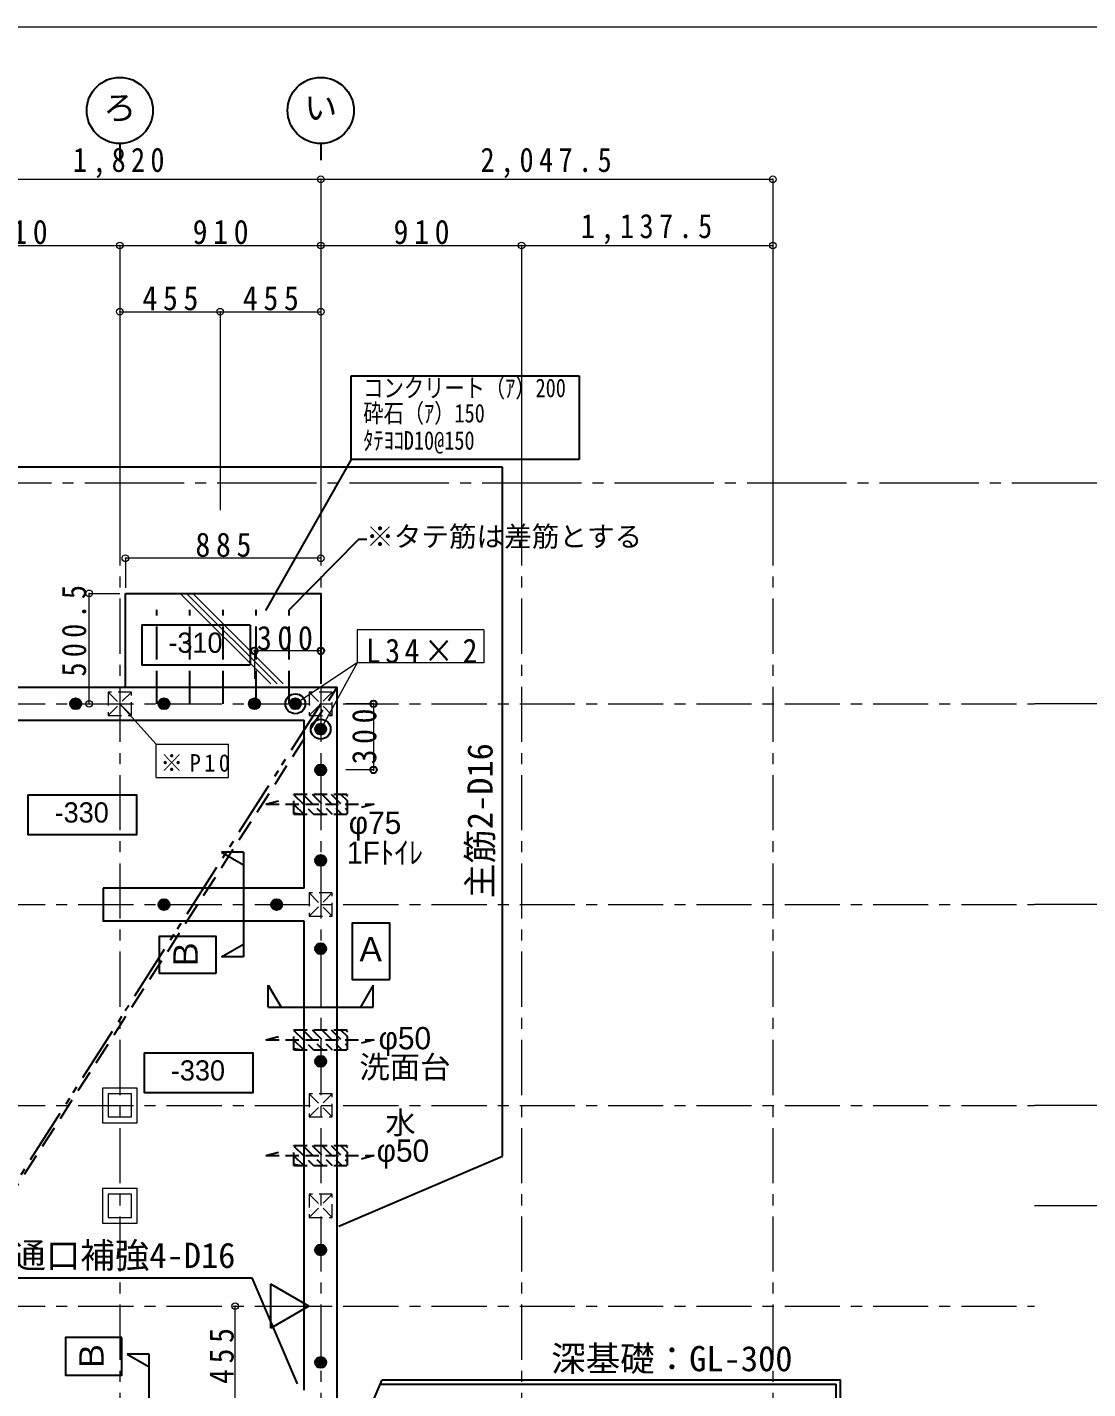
# Model space of a CAD drawing. Units: millimetres at full size. Extents: x 2062 to 26180, y 9042 to 25978.
# Drawn here: x 12367 to 17171, y 19808 to 25978 of the extents above; entities that cross this region are included whole.
import ezdxf
from ezdxf.enums import TextEntityAlignment as Align

# ---------------------------------------------------------------- set-up
doc = ezdxf.new("R2010")
doc.units = ezdxf.units.MM
doc.header["$LTSCALE"] = 50
doc.header["$PDMODE"] = 32
doc.header["$PDSIZE"] = 30
for name, pattern in [('CHAIN1', [8, 5, -1, 1, -1]), ('CHAIN2', [12, 9, -1, 1, -1]), ('DASHED1', [1.8, 1.2, -0.6]), ('DASHED2', [3, 2, -1]), ('DASHED3', [4, 3, -1]), ('DOUBLE_CHAIN1', [8.8, 5, -1, 0.6, -0.6, 0.6, -1])]:
    doc.linetypes.add(name, pattern=pattern)
for name, color, linetype, lineweight in [('8-0_意匠図より', 7, 'Continuous', 9), ('8-1_補助線', 4, 'Continuous', 9), ('8-2_柱金物記号', 1, 'Continuous', 18), ('8-3_上階柱・角ほぞ', 3, 'Continuous', 25), ('8-4_梁・大引・母屋', 6, 'Continuous', 25), ('8-5_筋交・HD・ABLT', 4, 'CHAIN2', 9), ('8-9_通り芯', 4, 'Continuous', 9), ('8-B_根太・垂木・火打', 7, 'Continuous', 25), ('8-C_文字', 3, 'Continuous', 25), ('8-D_下階柱・束', 7, 'Continuous', 9), ('8-F_記号・ﾊｯﾁ', 1, 'Continuous', 25), ('F-0_特記', 3, 'Continuous', 25), ('F-4', 3, 'DASHED3', 25), ('F-8', 7, 'Continuous', 25)]:
    doc.layers.add(name, color=color, linetype=linetype, lineweight=lineweight)
doc.styles.add('HGｺﾞｼｯｸM', font='')
doc.styles.add('ＭＳ ゴシック', font='')
doc.styles.get('HGｺﾞｼｯｸM').set_extended_font_data('HGｺﾞｼｯｸM')
doc.styles.get('ＭＳ ゴシック').set_extended_font_data('MS Gothic')

# ---------------------------------------------------------------- blocks, each defined once
blk = doc.blocks.new('120501')
at = {"layer": '8-0_意匠図より', "color": 2, "linetype": 'DASHED1', "lineweight": 25}
for p, q in [((-0.89, 251.68), (21.64, 167.58)), ((-0.89, 251.68), (-0.89, -239.3)), ((-46.46, 123.96), (-46.46, -118.29)), ((-46.46, 123.96), (44.67, 123.96)), ((-40.18, 123.96), (-46.46, 87.69)), ((41.29, 123.96), (-46.46, 36.21)), ((-1.66, 123.96), (-46.46, 79.17)), ((44.67, 123.96), (44.67, -118.29)), ((44.67, 84.38), (-46.46, -6.75)), ((44.67, 41.42), (-46.46, -49.7)), ((44.67, -1.54), (-46.46, -92.66)), ((44.67, -44.49), (-29.13, -118.29)), ((-46.46, -118.29), (44.67, -118.29)), ((44.67, -87.45), (13.83, -118.29)), ((44.67, -108.93), (35.31, -118.29)), ((-0.89, -239.3), (-19.63, -169.38))]:
    blk.add_line(p, q, dxfattribs=at)

msp = doc.modelspace()

# ---------------------------------------------------------------- hatches: boundary and pattern name
at = {"layer": '8-F_記号・ﾊｯﾁ'}
for points in [[(12611.33, 22916.04, 1), (12561.86, 22908.8, 1)], [(12611.33, 22916.04, 1), (12561.86, 22908.8, 1)], [(12611.33, 22916.04, 1), (12561.86, 22908.79, 1)], [(12611.33, 22916.04, 1), (12561.86, 22908.79, 1)], [(12611.33, 22916.04, 1), (12561.86, 22908.79, 1)], [(12611.33, 22916.04, 1), (12561.86, 22908.79, 1)], [(12611.33, 22916.04, 1), (12561.86, 22908.79, 1)], [(12611.33, 22916.04, 1), (12561.86, 22908.79, 1)], [(12961.86, 22908.8, 1), (13011.33, 22916.04, 1)], [(12961.86, 22908.8, 1), (13011.33, 22916.04, 1)], [(12961.86, 22908.79, 1), (13011.33, 22916.04, 1)], [(12961.86, 22908.79, 1), (13011.33, 22916.04, 1)], [(12961.86, 22908.79, 1), (13011.33, 22916.04, 1)], [(12961.86, 22908.79, 1), (13011.33, 22916.04, 1)], [(12961.86, 22908.79, 1), (13011.33, 22916.04, 1)], [(12961.86, 22908.79, 1), (13011.33, 22916.04, 1)], [(13409.96, 22933.54, 1), (13383.23, 22891.29, 1)], [(13409.96, 22933.54, 1), (13383.23, 22891.29, 1)], [(13409.96, 22933.54, 1), (13383.23, 22891.29, 1)], [(13597.69, 22931.54, 1), (13565.49, 22893.29, 1)], [(13597.69, 22931.54, 1), (13565.49, 22893.29, 1)], [(13597.69, 22931.54, 1), (13565.49, 22893.29, 1)], [(13694.09, 22822.29, 1), (13699.1, 22772.54, 1)], [(13694.09, 22822.29, 1), (13699.1, 22772.54, 1)], [(13694.09, 22822.29, 1), (13699.1, 22772.54, 1)], [(13694.09, 22637.29, 1), (13699.1, 22587.54, 1)], [(13694.09, 22637.29, 1), (13699.1, 22587.54, 1)], [(13694.09, 22637.29, 1), (13699.1, 22587.54, 1)], [(13700.21, 22177.68, 1), (13692.97, 22227.15, 1)], [(13700.21, 22177.68, 1), (13692.97, 22227.15, 1)], [(13700.21, 22177.68, 1), (13692.97, 22227.15, 1)], [(13700.21, 22177.68, 1), (13692.97, 22227.15, 1)], [(13700.22, 22177.68, 1), (13692.97, 22227.15, 1)], [(13700.22, 22177.68, 1), (13692.97, 22227.15, 1)], [(13700.22, 22177.68, 1), (13692.97, 22227.15, 1)], [(13700.22, 22177.68, 1), (13692.97, 22227.15, 1)], [(12961.86, 21998.8, 1), (13011.33, 22006.04, 1)], [(12961.86, 21998.8, 1), (13011.33, 22006.04, 1)], [(12961.86, 21998.79, 1), (13011.33, 22006.04, 1)], [(12961.86, 21998.79, 1), (13011.33, 22006.04, 1)], [(12961.86, 21998.79, 1), (13011.33, 22006.04, 1)], [(12961.86, 21998.79, 1), (13011.33, 22006.04, 1)], [(12961.86, 21998.79, 1), (13011.33, 22006.04, 1)], [(12961.86, 21998.79, 1), (13011.33, 22006.04, 1)], [(13521.33, 22006.04, 1), (13471.86, 21998.8, 1)], [(13521.33, 22006.04, 1), (13471.86, 21998.8, 1)], [(13521.33, 22006.04, 1), (13471.86, 21998.79, 1)], [(13521.33, 22006.04, 1), (13471.86, 21998.79, 1)], [(13521.33, 22006.04, 1), (13471.86, 21998.79, 1)], [(13521.33, 22006.04, 1), (13471.86, 21998.79, 1)], [(13521.33, 22006.04, 1), (13471.86, 21998.79, 1)], [(13521.33, 22006.04, 1), (13471.86, 21998.79, 1)], [(13692.97, 21827.15, 1), (13700.21, 21777.68, 1)], [(13692.97, 21827.15, 1), (13700.21, 21777.68, 1)], [(13692.97, 21827.15, 1), (13700.21, 21777.68, 1)], [(13692.97, 21827.15, 1), (13700.21, 21777.68, 1)], [(13692.97, 21827.15, 1), (13700.22, 21777.68, 1)], [(13692.97, 21827.15, 1), (13700.22, 21777.68, 1)], [(13692.97, 21827.15, 1), (13700.22, 21777.68, 1)], [(13692.97, 21827.15, 1), (13700.22, 21777.68, 1)], [(13700.21, 21267.68, 1), (13692.97, 21317.15, 1)], [(13700.21, 21267.68, 1), (13692.97, 21317.15, 1)], [(13700.21, 21267.68, 1), (13692.97, 21317.15, 1)], [(13700.21, 21267.68, 1), (13692.97, 21317.15, 1)], [(13700.22, 21267.68, 1), (13692.97, 21317.15, 1)], [(13700.22, 21267.68, 1), (13692.97, 21317.15, 1)], [(13700.22, 21267.68, 1), (13692.97, 21317.15, 1)], [(13700.22, 21267.68, 1), (13692.97, 21317.15, 1)], [(13692.97, 20462.15, 1), (13700.21, 20412.68, 1)], [(13692.97, 20462.15, 1), (13700.21, 20412.68, 1)], [(13692.97, 20462.15, 1), (13700.21, 20412.68, 1)], [(13692.97, 20462.15, 1), (13700.21, 20412.68, 1)], [(13692.97, 20462.15, 1), (13700.22, 20412.68, 1)], [(13692.97, 20462.15, 1), (13700.22, 20412.68, 1)], [(13692.97, 20462.15, 1), (13700.22, 20412.68, 1)], [(13692.97, 20462.15, 1), (13700.22, 20412.68, 1)], [(13700.21, 19902.68, 1), (13692.97, 19952.15, 1)], [(13700.21, 19902.68, 1), (13692.97, 19952.15, 1)], [(13700.21, 19902.68, 1), (13692.97, 19952.15, 1)], [(13700.21, 19902.68, 1), (13692.97, 19952.15, 1)], [(13700.22, 19902.68, 1), (13692.97, 19952.15, 1)], [(13700.22, 19902.68, 1), (13692.97, 19952.15, 1)], [(13700.22, 19902.68, 1), (13692.97, 19952.15, 1)], [(13700.22, 19902.68, 1), (13692.97, 19952.15, 1)]]:
    msp.add_hatch(color=256, dxfattribs=at).paths.add_polyline_path(points)

# ---------------------------------------------------------------- linework, layer by layer
at = {"layer": '8-0_意匠図より', "color": 4}
for p, q in [((11876.59, 25289.33), (13696.59, 25289.33)), ((13696.59, 25289.33), (15744.09, 25289.33)), ((11876.59, 24989.33), (12786.59, 24989.33)), ((12786.59, 24989.33), (13696.59, 24989.33)), ((13696.59, 24989.33), (14606.59, 24989.33)), ((14606.59, 24989.33), (15744.09, 24989.33)), ((12786.59, 24689.33), (13241.59, 24689.33)), ((13241.59, 24689.33), (13696.59, 24689.33)), ((13696.59, 23571.75), (12811.59, 23571.75)), ((12811.59, 23571.75), (12811.59, 23437.92)), ((12648.04, 22912.42), (12648.04, 23412.92)), ((12648.04, 23412.92), (12786.59, 23412.92)), ((13308.85, 19727.42), (13308.85, 20182.42))]:
    msp.add_line(p, q, dxfattribs=at)
at = {"layer": '8-0_意匠図より', "lineweight": 25}
for p, q in [((13833.98, 24398.22), (14867.23, 24398.22)), ((13833.98, 24018.93), (13833.98, 24398.22)), ((14867.23, 24398.22), (14867.23, 24018.93)), ((13833.98, 24018.93), (13446.48, 23335.85)), ((14867.23, 24018.93), (13833.98, 24018.93)), ((13868.22, 23657.54), (13554.09, 23337.92)), ((13778.61, 20544.59), (14519.35, 20862.33)), ((13591.5, 19830.2), (13385.31, 20310.9)), ((13771.59, 19376.46), (13974.4, 19849.26))]:
    msp.add_line(p, q, dxfattribs=at)
at = {"layer": '8-0_意匠図より', "linetype": 'DASHED2', "lineweight": 25}
msp.add_line((7251.59, 12827.42), (13771.59, 22987.42), dxfattribs=at)
at = {"layer": '8-0_意匠図より', "linetype": 'DOUBLE_CHAIN1', "lineweight": 25}
msp.add_line((13696.59, 22912.42), (7326.59, 12902.42), dxfattribs=at)
at = {"layer": '8-0_意匠図より', "color": 6, "lineweight": 25}
msp.add_line((12711.59, 22076.42), (12711.59, 21926.42), dxfattribs=at)
at = {"layer": '8-0_意匠図より'}
for p in [(13696.59, 25289.33), (15744.09, 25289.33), (12786.59, 24989.33), (13696.59, 24989.33), (14606.59, 24989.33), (15744.09, 24989.33), (12786.59, 24689.33), (13241.59, 24689.33), (13696.59, 24689.33), (12811.59, 23571.75), (13696.59, 23571.75), (12648.04, 23412.92), (12648.04, 22912.42), (13308.85, 20182.42)]:
    msp.add_point(p, dxfattribs=at)
at = {"layer": '8-2_柱金物記号'}
for p, q in [((14434.76, 23247.73), (13862.27, 23247.73)), ((13862.27, 23247.73), (13862.27, 23097.73)), ((14434.76, 23247.73), (14434.76, 23097.73)), ((13862.27, 23097.73), (13581.59, 22912.42)), ((13862.27, 23097.73), (13696.59, 22797.42)), ((14434.76, 23097.73), (13862.27, 23097.73)), ((12951.41, 22728.93), (12786.59, 22912.42)), ((12951.41, 22728.93), (13278.37, 22728.93)), ((12951.41, 22578.93), (12951.41, 22728.93)), ((13278.37, 22578.93), (13278.37, 22728.93)), ((12951.41, 22578.93), (13278.37, 22578.93))]:
    msp.add_line(p, q, dxfattribs=at)
at = {"layer": '8-2_柱金物記号', "color": 3, "lineweight": 25}
for p, q in [((13643.09, 20182.42), (13469.89, 20282.42)), ((13469.89, 20082.42), (13469.89, 20282.42)), ((13643.09, 20182.42), (13469.89, 20082.42))]:
    msp.add_line(p, q, dxfattribs=at)
at = {"layer": '8-2_柱金物記号', "color": 6}
msp.add_line((13469.89, 20182.42), (13748.32, 20182.42), dxfattribs=at)
at = {"layer": '8-3_上階柱・角ほぞ'}
for p, q in [((12811.59, 22987.42), (12811.59, 23412.92)), ((13377.21, 23268.69), (13377.21, 23088.38)), ((13377.21, 23268.69), (13377.21, 23088.38)), ((13377.21, 23268.69), (13377.21, 23088.38)), ((13377.21, 23268.69), (13377.21, 23088.38)), ((12885.86, 23088.38), (13377.21, 23088.38)), ((12885.86, 23088.38), (13377.21, 23088.38)), ((12370.67, 22499.34), (12370.67, 22319.03)), ((12370.67, 22499.34), (12370.67, 22319.03)), ((12370.67, 22499.34), (12370.67, 22319.03)), ((12370.67, 22499.34), (12370.67, 22319.03)), ((12862.02, 22319.03), (12370.67, 22319.03)), ((12862.02, 22319.03), (12370.67, 22319.03)), ((12897.12, 21330.14), (12897.12, 21149.83)), ((12897.12, 21330.14), (12897.12, 21149.83)), ((12897.12, 21330.14), (12897.12, 21149.83)), ((12897.12, 21330.14), (12897.12, 21149.83)), ((13388.47, 21149.83), (12897.12, 21149.83)), ((13388.47, 21149.83), (12897.12, 21149.83))]:
    msp.add_line(p, q, dxfattribs=at)
at = {"layer": '8-3_上階柱・角ほぞ', "color": 2, "linetype": 'DASHED1', "lineweight": 18}
for p, q in [((12734.09, 22859.92), (12839.09, 22964.92)), ((12734.09, 22964.92), (12839.09, 22859.92)), ((13644.09, 22859.92), (13749.09, 22964.92)), ((13644.09, 22964.92), (13749.09, 22859.92)), ((13644.09, 21949.92), (13749.09, 22054.92)), ((13644.09, 22054.92), (13749.09, 21949.92)), ((13644.09, 21039.92), (13749.09, 21144.92)), ((13644.09, 21144.92), (13749.09, 21039.92)), ((13644.09, 20584.92), (13749.09, 20689.92)), ((13644.09, 20689.92), (13749.09, 20584.92))]:
    msp.add_line(p, q, dxfattribs=at)
at = {"layer": '8-3_上階柱・角ほぞ'}
for points in [[(12811.59, 23412.92), (13696.59, 23412.92), (13696.59, 23002.92)], [(13377.21, 23268.69), (12885.86, 23268.69), (12885.86, 23088.38), (13377.21, 23088.38)], [(13377.21, 23268.69), (12885.86, 23268.69), (12885.86, 23088.38)], [(13377.21, 23268.69), (12885.86, 23268.69), (12885.86, 23088.38), (13377.21, 23088.38)], [(13377.21, 23268.69), (12885.86, 23268.69), (12885.86, 23088.38)], [(12370.67, 22499.34), (12862.02, 22499.34), (12862.02, 22319.03), (12370.67, 22319.03)], [(12370.67, 22499.34), (12862.02, 22499.34), (12862.02, 22319.03)], [(12370.67, 22499.34), (12862.02, 22499.34), (12862.02, 22319.03), (12370.67, 22319.03)], [(12370.67, 22499.34), (12862.02, 22499.34), (12862.02, 22319.03)], [(12897.12, 21330.14), (13388.47, 21330.14), (13388.47, 21149.83), (12897.12, 21149.83)], [(12897.12, 21330.14), (13388.47, 21330.14), (13388.47, 21149.83)], [(12897.12, 21330.14), (13388.47, 21330.14), (13388.47, 21149.83), (12897.12, 21149.83)], [(12897.12, 21330.14), (13388.47, 21330.14), (13388.47, 21149.83)]]:
    msp.add_lwpolyline(points, dxfattribs=at)
at = {"layer": '8-3_上階柱・角ほぞ', "color": 2, "linetype": 'DASHED1', "lineweight": 18}
for points in [[(12839.09, 22859.92), (12839.09, 22964.92), (12734.09, 22964.92), (12734.09, 22859.92)], [(13749.09, 22859.92), (13749.09, 22964.92), (13644.09, 22964.92), (13644.09, 22859.92)], [(13749.09, 21949.92), (13749.09, 22054.92), (13644.09, 22054.92), (13644.09, 21949.92)], [(13749.09, 21039.92), (13749.09, 21144.92), (13644.09, 21144.92), (13644.09, 21039.92)], [(13749.09, 20584.92), (13749.09, 20689.92), (13644.09, 20689.92), (13644.09, 20584.92)]]:
    msp.add_lwpolyline(points, close=True, dxfattribs=at)
at = {"layer": '8-4_梁・大引・母屋', "color": 4, "lineweight": 9}
for p, q in [((13470.53, 23002.92), (13060.53, 23412.92)), ((13498.81, 23002.92), (13088.81, 23412.92)), ((13527.1, 23002.92), (13117.1, 23412.92)), ((13696.59, 23151.83), (13396.59, 23151.83)), ((13936, 22912.42), (13936, 22612.42))]:
    msp.add_line(p, q, dxfattribs=at)
at = {"layer": '8-4_梁・大引・母屋'}
for p, q in [((7251.59, 22987.42), (13771.59, 22987.42)), ((11951.59, 22837.42), (13621.59, 22837.42)), ((13621.59, 22077.42), (13621.59, 22837.42)), ((13621.59, 22077.42), (12711.59, 22077.42)), ((13621.59, 21927.42), (12711.59, 21927.42)), ((13621.59, 19802.42), (13621.59, 21927.42))]:
    msp.add_line(p, q, dxfattribs=at)
msp.add_lwpolyline([(15819.09, 19347.42), (13771.59, 19347.42), (13771.59, 22987.42)], dxfattribs=at)
at = {"layer": '8-4_梁・大引・母屋', "color": 7}
for p in [(13396.59, 23151.83), (13696.59, 23151.83), (13936, 22912.42), (13936, 22612.42)]:
    msp.add_point(p, dxfattribs=at)
at = {"layer": '8-5_筋交・HD・ABLT'}
msp.add_line((19077.42, 23912.42), (6327.5, 23912.42), dxfattribs=at)
at = {"layer": '8-9_通り芯', "linetype": 'CHAIN1'}
for p, q in [((12786.59, 23789.33), (12786.59, 11909.02)), ((13696.59, 23789.33), (13696.59, 11909.02)), ((14606.59, 23789.33), (14606.59, 11909.02)), ((15744.09, 23789.33), (15744.09, 11909.02)), ((6198.23, 22912.42), (16929.53, 22912.42)), ((6198.23, 22002.42), (16929.53, 22002.42)), ((6198.23, 21092.42), (16929.53, 21092.42)), ((6198.23, 20182.42), (16929.53, 20182.42))]:
    msp.add_line(p, q, dxfattribs=at)
at = {"layer": '8-B_根太・垂木・火打'}
for p, q in [((14519.35, 23984.94), (6504.67, 23984.94)), ((14519.35, 20862.33), (14519.35, 23984.94)), ((11263.34, 20310.9), (13385.31, 20310.9)), ((13965.82, 19829.26), (16030.68, 19829.26)), ((13974.4, 19849.26), (16050.68, 19849.26)), ((16030.68, 18715.57), (16030.68, 19829.26)), ((16050.68, 18695.57), (16050.68, 19849.26))]:
    msp.add_line(p, q, dxfattribs=at)
at = {"layer": '8-C_文字'}
for p, q in [((13246.44, 22239.92), (13346.44, 22182.18)), ((13346.44, 22239.92), (13246.44, 22239.92)), ((13346.44, 22239.92), (13346.44, 21764.92)), ((13246.44, 21764.92), (13346.44, 21822.65)), ((13346.44, 21764.92), (13246.44, 21764.92)), ((13459.09, 21637.86), (13516.83, 21537.86)), ((13459.09, 21537.86), (13459.09, 21637.86)), ((13934.09, 21637.86), (13876.36, 21537.86)), ((13934.09, 21537.86), (13934.09, 21637.86)), ((13459.09, 21537.86), (13934.09, 21537.86)), ((12820.21, 19964.92), (12920.21, 19907.18)), ((12920.21, 19964.92), (12820.21, 19964.92)), ((12920.21, 19489.92), (12920.21, 19964.92))]:
    msp.add_line(p, q, dxfattribs=at)
at = {"layer": '8-C_文字', "color": 7}
for points in [[(14009.09, 21662.83), (14009.09, 21917.83), (13839.09, 21917.83), (13839.09, 21662.83)], [(13221.47, 21689.92), (12966.47, 21689.92), (12966.47, 21859.92), (13221.47, 21859.92)], [(12795.24, 20039.92), (12540.24, 20039.92), (12540.24, 19869.92), (12795.24, 19869.92)]]:
    msp.add_lwpolyline(points, close=True, dxfattribs=at)
at = {"layer": '8-D_下階柱・束'}
for points in [[(12865.34, 21013.67), (12865.34, 21171.17), (12707.84, 21171.17), (12707.84, 21013.67)], [(12839.09, 21039.92), (12839.09, 21144.92), (12734.09, 21144.92), (12734.09, 21039.92)], [(12865.34, 20558.67), (12865.34, 20716.17), (12707.84, 20716.17), (12707.84, 20558.67)], [(12839.09, 20584.92), (12839.09, 20689.92), (12734.09, 20689.92), (12734.09, 20584.92)]]:
    msp.add_lwpolyline(points, close=True, dxfattribs=at)
at = {"layer": '8-F_記号・ﾊｯﾁ', "color": 4, "lineweight": 9}
for p, q in [((13396.59, 23151.83), (13396.59, 23026.21)), ((13696.59, 23151.83), (13696.59, 23026.21)), ((13936, 22912.42), (13810.39, 22912.42)), ((13936, 22612.42), (13810.39, 22612.42))]:
    msp.add_line(p, q, dxfattribs=at)
at = {"layer": '8-F_記号・ﾊｯﾁ'}
for centre, radius in [((13581.59, 22912.42), 45), ((12586.59, 22912.42), 25), ((12586.59, 22912.42), 25), ((12586.59, 22912.42), 25), ((12586.59, 22912.42), 25), ((12586.59, 22912.42), 25), ((12586.59, 22912.42), 25), ((12586.59, 22912.42), 25), ((12586.59, 22912.42), 25), ((12986.59, 22912.42), 25), ((12986.59, 22912.42), 25), ((12986.59, 22912.42), 25), ((12986.59, 22912.42), 25), ((12986.59, 22912.42), 25), ((12986.59, 22912.42), 25), ((12986.59, 22912.42), 25), ((12986.59, 22912.42), 25), ((13396.59, 22912.42), 25), ((13396.59, 22912.42), 25), ((13396.59, 22912.42), 25), ((13581.59, 22912.42), 25), ((13581.59, 22912.42), 25), ((13581.59, 22912.42), 25), ((13696.59, 22797.42), 45), ((13696.59, 22797.42), 25), ((13696.59, 22797.42), 25), ((13696.59, 22797.42), 25), ((13696.59, 22612.42), 25), ((13696.59, 22612.42), 25), ((13696.59, 22612.42), 25), ((13696.59, 22202.42), 25), ((13696.59, 22202.42), 25), ((13696.59, 22202.42), 25), ((13696.59, 22202.42), 25), ((13696.59, 22202.42), 25), ((13696.59, 22202.42), 25), ((13696.59, 22202.42), 25), ((13696.59, 22202.42), 25), ((12986.59, 22002.42), 25), ((12986.59, 22002.42), 25), ((12986.59, 22002.42), 25), ((12986.59, 22002.42), 25), ((12986.59, 22002.42), 25), ((12986.59, 22002.42), 25), ((12986.59, 22002.42), 25), ((12986.59, 22002.42), 25), ((13496.59, 22002.42), 25), ((13496.59, 22002.42), 25), ((13496.59, 22002.42), 25), ((13496.59, 22002.42), 25), ((13496.59, 22002.42), 25), ((13496.59, 22002.42), 25), ((13496.59, 22002.42), 25), ((13496.59, 22002.42), 25), ((13696.59, 21802.42), 25), ((13696.59, 21802.42), 25), ((13696.59, 21802.42), 25), ((13696.59, 21802.42), 25), ((13696.59, 21802.42), 25), ((13696.59, 21802.42), 25), ((13696.59, 21802.42), 25), ((13696.59, 21802.42), 25), ((13696.59, 21292.42), 25), ((13696.59, 21292.42), 25), ((13696.59, 21292.42), 25), ((13696.59, 21292.42), 25), ((13696.59, 21292.42), 25), ((13696.59, 21292.42), 25), ((13696.59, 21292.42), 25), ((13696.59, 21292.42), 25), ((13696.59, 20437.42), 25), ((13696.59, 20437.42), 25), ((13696.59, 20437.42), 25), ((13696.59, 20437.42), 25), ((13696.59, 20437.42), 25), ((13696.59, 20437.42), 25), ((13696.59, 20437.42), 25), ((13696.59, 20437.42), 25), ((13696.59, 19927.42), 25), ((13696.59, 19927.42), 25), ((13696.59, 19927.42), 25), ((13696.59, 19927.42), 25), ((13696.59, 19927.42), 25), ((13696.59, 19927.42), 25), ((13696.59, 19927.42), 25), ((13696.59, 19927.42), 25)]:
    msp.add_circle(centre, radius, dxfattribs=at)
at = {"layer": 'F-0_特記', "color": 4, "lineweight": 9}
msp.add_line((26180.42, 25978.47), (2061.5, 25978.47), dxfattribs=at)
at = {"layer": 'F-4', "color": 6, "linetype": 'Continuous'}
msp.add_line((13905.64, 23657.54), (13868.22, 23657.54), dxfattribs=at)
at = {"layer": 'F-4'}
for p, q in [((12954.09, 22912.42), (12954.09, 23337.92)), ((13104.09, 22912.42), (13104.09, 23337.92)), ((13254.09, 22912.42), (13254.09, 23337.92)), ((13404.09, 22912.42), (13404.09, 23337.92)), ((13554.09, 22912.42), (13554.09, 23337.92))]:
    msp.add_line(p, q, dxfattribs=at)
at = {"layer": 'F-8'}
for p, q in [((12786.59, 25451.29), (12786.59, 25376.29)), ((13696.59, 25451.29), (13696.59, 25376.29))]:
    msp.add_line(p, q, dxfattribs=at)
at = {"layer": 'F-8', "color": 4, "lineweight": 9}
for p, q in [((13696.59, 25289.33), (13696.59, 23789.33)), ((15744.09, 25289.33), (15744.09, 23789.33)), ((12786.59, 24989.33), (12786.59, 23789.33)), ((14606.59, 24989.33), (14606.59, 23789.33)), ((13241.59, 24689.33), (13241.59, 23789.33)), ((18802.03, 22912.42), (16929.53, 22912.42)), ((18802.03, 22002.42), (16929.53, 22002.42)), ((18502.03, 21092.42), (16929.53, 21092.42)), ((18502.03, 20637.42), (16929.53, 20637.42))]:
    msp.add_line(p, q, dxfattribs=at)
at = {"layer": 'F-8'}
for centre in [(12786.59, 25601.29), (13696.59, 25601.29)]:
    msp.add_circle(centre, 150, dxfattribs=at)

# ---------------------------------------------------------------- block references
at = {"layer": '8-0_意匠図より', "rotation": 90}
for p in [(13699.43, 22458.31), (13699.43, 21390.38), (13699.43, 20865.81)]:
    msp.add_blockref('120501', p, dxfattribs=at)

# ---------------------------------------------------------------- texts
at = {"layer": '8-0_意匠図より', "color": 3}
for s, height, style, width, p in [('コンクリート（ｱ）200', 84.13, 'ＭＳ ゴシック', 0.8, (13889.29, 24276.67)), ('砕石（ｱ）150', 84.13, 'ＭＳ ゴシック', 0.8, (13889.29, 24162.1)), ('ﾀﾃﾖｺD10@150', 84.13, 'ＭＳ ゴシック', 0.8, (13889.29, 24038.68)), ('1Fﾄｲﾚ', 101, 'HGｺﾞｼｯｸM', 0.95, (13814.8, 22156.95))]:
    msp.add_text(s, height=height, dxfattribs=dict(at, style=style, width=width)).set_placement(p, align=Align.BOTTOM_LEFT)
at = {"layer": '8-0_意匠図より', "color": 3, "style": 'HGｺﾞｼｯｸM'}
for s, p in [('φ75', (13823.52, 22292.35)), ('φ50', (13958.56, 21316.2)), ('洗面台', (13871.44, 21185.51)), ('水', (13989.05, 20932.85)), ('φ50', (13949.85, 20806.52))]:
    msp.add_text(s, height=101, dxfattribs=at).set_placement(p, align=Align.BOTTOM_LEFT)
at = {"layer": '8-0_意匠図より', "char_height": 110, "attachment_point": 7, "style": 'ＭＳ ゴシック'}
for s, insert in [('\\T1.38;\\W0.85;1,820', (12574.09, 25294.33)), ('\\T1.39;\\W0.85;2,047.5', (14420.34, 25294.33)), ('\\T1.39;\\W0.85;1,137.5', (14875.34, 24994.33)), ('\\T1.38;\\W0.9;910', (12206.59, 24994.33)), ('\\T1.38;\\W0.9;910', (13116.59, 24994.33)), ('\\T1.38;\\W0.9;910', (14026.59, 24994.33)), ('\\T1.38;\\W0.9;455', (12889.09, 24694.33)), ('\\T1.38;\\W0.9;455', (13344.09, 24694.33)), ('\\T1.38;\\W0.9;885', (13129.09, 23576.75))]:
    msp.add_mtext(s, dxfattribs=dict(at, insert=insert))
at = {"layer": '8-0_意匠図より', "char_height": 110, "attachment_point": 7, "rotation": 90, "style": 'ＭＳ ゴシック'}
for s, insert in [('\\T1.38;\\W0.85;500.5', (12635.46, 23035.86)), ('\\T1.38;\\W0.9;455', (13303.85, 19829.92))]:
    msp.add_mtext(s, dxfattribs=dict(at, insert=insert))
at = {"layer": '8-1_補助線', "style": 'ＭＳ ゴシック'}
msp.add_text('主筋2-D16', height=114.6, rotation=90, dxfattribs=at).set_placement((14509.58, 22031.43), align=Align.BOTTOM_LEFT)
for s, p in [('人通口補強4-D16', (12138.69, 20321.26)), ('深基礎：GL-300', (14740.29, 19853.14))]:
    msp.add_text(s, height=114.6, dxfattribs=at).set_placement(p, align=Align.BOTTOM_LEFT)
at = {"layer": '8-2_柱金物記号', "attachment_point": 7, "style": 'ＭＳ ゴシック'}
for s, insert, char_height in [('\\T1.3;\\W0.9;L34×2', (13901.15, 23095.96), 110), ('\\T1.29;\\W0.95;※P10', (12970.15, 22603.69), 79.18)]:
    msp.add_mtext(s, dxfattribs=dict(at, insert=insert, char_height=char_height))
at = {"layer": '8-3_上階柱・角ほぞ', "color": 7, "style": 'HGｺﾞｼｯｸM'}
for s, p in [('-310', (13006.54, 23116.04)), ('-330', (12491.35, 22346.68)), ('-330', (13017.79, 21177.48))]:
    msp.add_text(s, height=91.64, dxfattribs=at).set_placement(p, align=Align.BOTTOM_LEFT)
at = {"layer": '8-4_梁・大引・母屋', "color": 7, "insert": (13407.63, 23153.75), "char_height": 110, "attachment_point": 7, "style": 'ＭＳ ゴシック'}
msp.add_mtext('\\T1.38;\\W0.9;300', dxfattribs=at)
at = {"layer": '8-4_梁・大引・母屋', "color": 7, "insert": (13949.97, 22637.51), "char_height": 110, "attachment_point": 7, "rotation": 90, "style": 'ＭＳ ゴシック'}
msp.add_mtext('\\T1.38;\\W0.9;300', dxfattribs=at)
at = {"layer": '8-C_文字', "style": 'ＭＳ ゴシック'}
msp.add_text('Ａ', height=110, dxfattribs=at).set_placement((13848.78, 21711.75), align=Align.BOTTOM_LEFT)
for p in [(13172.55, 21700.23), (12746.31, 19879.6)]:
    msp.add_text('Ｂ', height=110, rotation=90, dxfattribs=at).set_placement(p, align=Align.BOTTOM_LEFT)
at = {"layer": 'F-4', "color": 4, "style": 'ＭＳ ゴシック'}
msp.add_text('※タテ筋は差筋とする', height=91.64, dxfattribs=at).set_placement((13902.48, 23597.14), align=Align.BOTTOM_LEFT)
at = {"layer": 'F-8', "style": 'HGｺﾞｼｯｸM'}
for s, p in [('ろ', (12711.59, 25526.29)), ('い', (13621.59, 25526.29))]:
    msp.add_text(s, height=110, dxfattribs=at).set_placement(p, align=Align.BOTTOM_LEFT)

doc.saveas('drawing.dxf')
